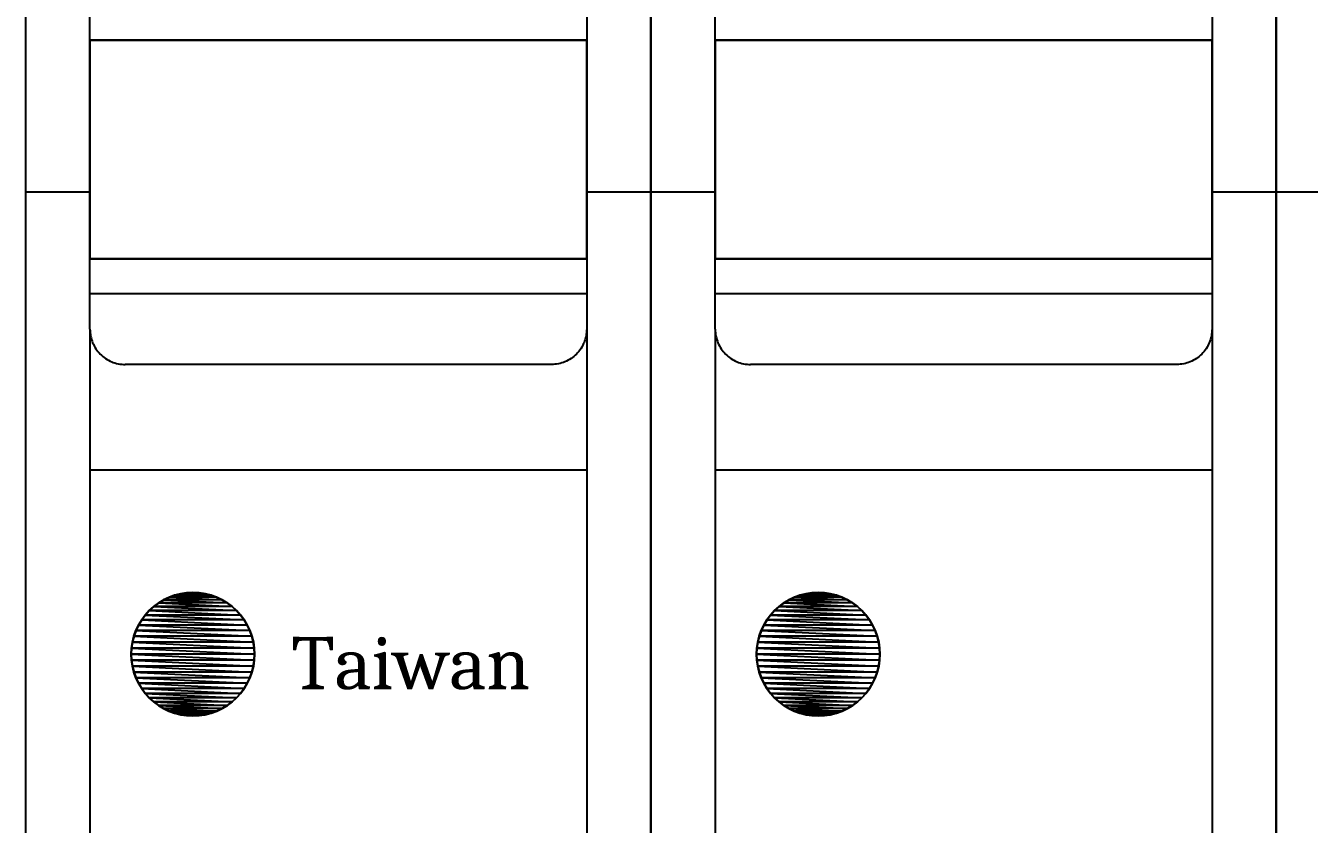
# Model space of a CAD drawing. Header units: millimetres. Extents: x 11116 to 13202, y 85802 to 88728.
# Drawn here: x 12200.18 to 12237.08, y 87197.3 to 87220.24 of the extents above; entities that cross this region are included whole.
import ezdxf

# ---------------------------------------------------------------- set-up
doc = ezdxf.new("R2010")
doc.units = ezdxf.units.MM
doc.linetypes.add('NEW_LINE159', pattern=[0.7, 0.5, -0.2])
doc.styles.add('hwBorder', font='Cambria.ttf')

# ---------------------------------------------------------------- blocks, each defined once
blk = doc.blocks.new('*U2')
for points in [[(340.151, 40.711), (340.151, 120.193), (358.123, 120.193), (358.123, 40.711), (340.151, 40.711)], [(358.123, 40.711), (358.123, 120.193), (376.095, 120.193), (376.095, 40.711), (358.123, 40.711)], [(376.095, 40.711), (376.095, 120.193), (394.067, 120.193), (394.067, 40.711), (376.095, 40.711)], [(341.999, 100.854), (341.999, 102.879)], [(356.276, 102.879), (356.276, 100.854)], [(359.971, 100.854), (359.971, 102.879)], [(374.248, 102.879), (374.248, 100.854)], [(341.999, 100.854), (356.276, 100.854)], [(341.999, 94.576), (341.999, 100.854)], [(356.276, 100.854), (356.276, 94.576)], [(359.971, 94.576), (359.971, 100.854)], [(359.971, 100.854), (374.248, 100.854)], [(374.248, 100.854), (374.248, 94.576)], [(340.151, 96.5), (342.02, 96.5)], [(356.255, 96.5), (358.123, 96.5)], [(358.123, 96.5), (359.992, 96.5)], [(374.227, 96.5), (376.095, 96.5)], [(376.095, 96.5), (377.964, 96.5)], [(341.999, 92.551), (341.999, 94.576)], [(356.276, 94.576), (341.999, 94.576)], [(356.276, 94.576), (356.276, 92.551), (356.276, 92.551), (356.274, 92.501), (356.271, 92.451), (356.264, 92.402), (356.256, 92.353), (356.245, 92.305), (356.232, 92.257), (356.216, 92.21), (356.198, 92.164), (356.178, 92.119), (356.156, 92.075), (356.132, 92.032), (356.105, 91.99), (356.077, 91.949), (356.046, 91.91), (356.013, 91.872), (355.979, 91.835), (355.979, 91.835), (355.942, 91.801), (355.905, 91.768), (355.865, 91.738), (355.825, 91.709), (355.783, 91.682), (355.74, 91.658), (355.695, 91.636), (355.65, 91.616), (355.604, 91.598), (355.557, 91.583), (355.51, 91.569), (355.461, 91.558), (355.412, 91.55), (355.363, 91.544), (355.313, 91.54), (355.263, 91.539), (343.012, 91.539)], [(374.248, 94.576), (359.971, 94.576)], [(359.971, 92.551), (359.971, 94.576)], [(374.248, 94.576), (374.248, 92.551), (374.248, 92.551), (374.246, 92.501), (374.243, 92.451), (374.236, 92.402), (374.228, 92.353), (374.217, 92.305), (374.204, 92.257), (374.188, 92.21), (374.17, 92.164), (374.15, 92.119), (374.128, 92.075), (374.104, 92.032), (374.077, 91.99), (374.049, 91.949), (374.018, 91.91), (373.985, 91.872), (373.951, 91.835), (373.951, 91.835), (373.914, 91.801), (373.877, 91.768), (373.837, 91.738), (373.797, 91.709), (373.755, 91.682), (373.712, 91.658), (373.667, 91.636), (373.622, 91.616), (373.576, 91.598), (373.529, 91.583), (373.482, 91.569), (373.433, 91.558), (373.384, 91.55), (373.335, 91.544), (373.285, 91.54), (373.235, 91.539), (360.984, 91.539)], [(356.276, 93.564), (341.999, 93.564)], [(374.248, 93.564), (359.971, 93.564)], [(341.999, 92.551), (341.999, 92.551), (342, 92.501), (342.004, 92.451), (342.01, 92.402), (342.019, 92.353), (342.03, 92.305), (342.043, 92.257), (342.058, 92.21), (342.076, 92.164), (342.096, 92.119), (342.118, 92.075), (342.143, 92.032), (342.169, 91.99), (342.198, 91.949), (342.228, 91.91), (342.261, 91.872), (342.296, 91.835), (342.296, 91.835), (342.332, 91.801), (342.37, 91.768), (342.409, 91.738), (342.45, 91.709), (342.492, 91.682), (342.535, 91.658), (342.579, 91.636), (342.624, 91.616), (342.67, 91.598), (342.717, 91.583), (342.765, 91.569), (342.813, 91.558), (342.862, 91.55), (342.911, 91.544), (342.961, 91.54), (343.012, 91.539)], [(341.999, 92.551), (341.999, 61.164)], [(356.276, 92.551), (356.276, 61.164)], [(359.971, 92.551), (359.971, 61.164)], [(359.971, 92.551), (359.971, 92.551), (359.972, 92.501), (359.976, 92.451), (359.982, 92.402), (359.991, 92.353), (360.002, 92.305), (360.015, 92.257), (360.03, 92.21), (360.048, 92.164), (360.068, 92.119), (360.09, 92.075), (360.115, 92.032), (360.141, 91.99), (360.17, 91.949), (360.2, 91.91), (360.233, 91.872), (360.268, 91.835), (360.268, 91.835), (360.304, 91.801), (360.342, 91.768), (360.381, 91.738), (360.422, 91.709), (360.464, 91.682), (360.507, 91.658), (360.551, 91.636), (360.596, 91.616), (360.642, 91.598), (360.689, 91.583), (360.737, 91.569), (360.785, 91.558), (360.834, 91.55), (360.883, 91.544), (360.933, 91.54), (360.984, 91.539)], [(374.248, 92.551), (374.248, 61.164)], [(356.276, 88.501), (341.999, 88.501)], [(374.248, 88.501), (359.971, 88.501)]]:
    blk.add_lwpolyline(points)
at = {"color": 144}
for points in [[(341.999, 100.854), (356.276, 100.854)], [(341.999, 100.854), (341.999, 100.854)], [(356.276, 94.576), (341.999, 94.576), (341.999, 100.854)], [(356.276, 94.576), (356.276, 100.854), (341.999, 100.854)], [(341.999, 100.854), (356.276, 100.854)], [(341.999, 100.854), (341.999, 94.576)], [(356.276, 100.854), (356.276, 94.576)], [(359.971, 100.854), (359.971, 94.576)], [(359.971, 100.854), (374.248, 100.854)], [(374.248, 94.576), (374.248, 100.854), (359.971, 100.854)], [(374.248, 94.576), (359.971, 94.576), (359.971, 100.854)], [(359.971, 100.854), (359.971, 100.854)], [(359.971, 100.854), (374.248, 100.854)], [(374.248, 100.854), (374.248, 94.576)], [(341.999, 94.576), (356.276, 94.576)], [(341.999, 94.576), (341.999, 94.576)], [(341.999, 94.576), (356.276, 94.576)], [(359.971, 94.576), (374.248, 94.576)], [(359.971, 94.576), (359.971, 94.576)], [(359.971, 94.576), (374.248, 94.576)]]:
    blk.add_lwpolyline(points, dxfattribs=at)
at = {"color": 240, "linetype": 'NEW_LINE159'}
for points in [[(346.73, 83.213), (346.73, 83.213), (346.721, 83.394), (346.694, 83.57), (346.65, 83.74), (346.591, 83.903), (346.516, 84.058), (346.427, 84.204), (346.325, 84.34), (346.211, 84.466), (346.085, 84.58), (345.949, 84.682), (345.802, 84.771), (345.648, 84.846), (345.485, 84.905), (345.315, 84.949), (345.139, 84.976), (344.958, 84.985), (344.958, 84.985), (344.777, 84.976), (344.601, 84.949), (344.431, 84.905), (344.268, 84.846), (344.113, 84.771), (343.967, 84.682), (343.831, 84.58), (343.705, 84.466), (343.591, 84.34), (343.489, 84.204), (343.4, 84.058), (343.325, 83.903), (343.266, 83.74), (343.222, 83.57), (343.195, 83.394), (343.186, 83.213), (343.186, 83.213), (343.195, 83.032), (343.222, 82.856), (343.266, 82.686), (343.325, 82.523), (343.4, 82.369), (343.489, 82.222), (343.591, 82.086), (343.705, 81.96), (343.831, 81.846), (343.967, 81.744), (344.113, 81.655), (344.268, 81.58), (344.431, 81.521), (344.601, 81.477), (344.777, 81.45), (344.958, 81.441), (344.958, 81.441), (345.139, 81.45), (345.315, 81.477), (345.485, 81.521), (345.648, 81.58), (345.802, 81.655), (345.949, 81.744), (346.085, 81.846), (346.211, 81.96), (346.325, 82.086), (346.427, 82.222), (346.516, 82.369), (346.591, 82.523), (346.65, 82.686), (346.694, 82.856), (346.721, 83.032), (346.73, 83.213)], [(364.702, 83.213), (364.702, 83.213), (364.693, 83.394), (364.666, 83.57), (364.622, 83.74), (364.563, 83.903), (364.488, 84.058), (364.399, 84.204), (364.297, 84.34), (364.183, 84.466), (364.057, 84.58), (363.921, 84.682), (363.774, 84.771), (363.62, 84.846), (363.457, 84.905), (363.287, 84.949), (363.111, 84.976), (362.93, 84.985), (362.93, 84.985), (362.749, 84.976), (362.573, 84.949), (362.403, 84.905), (362.24, 84.846), (362.085, 84.771), (361.939, 84.682), (361.803, 84.58), (361.677, 84.466), (361.563, 84.34), (361.461, 84.204), (361.372, 84.058), (361.297, 83.903), (361.238, 83.74), (361.194, 83.57), (361.167, 83.394), (361.158, 83.213), (361.158, 83.213), (361.167, 83.032), (361.194, 82.856), (361.238, 82.686), (361.297, 82.523), (361.372, 82.369), (361.461, 82.222), (361.563, 82.086), (361.677, 81.96), (361.803, 81.846), (361.939, 81.744), (362.085, 81.655), (362.24, 81.58), (362.403, 81.521), (362.573, 81.477), (362.749, 81.45), (362.93, 81.441), (362.93, 81.441), (363.111, 81.45), (363.287, 81.477), (363.457, 81.521), (363.62, 81.58), (363.774, 81.655), (363.921, 81.744), (364.057, 81.846), (364.183, 81.96), (364.297, 82.086), (364.399, 82.222), (364.488, 82.369), (364.563, 82.523), (364.622, 82.686), (364.666, 82.856), (364.693, 83.032), (364.702, 83.213)]]:
    blk.add_lwpolyline(points, dxfattribs=at)
at = {"color": 240}
for points in [[(345.636, 84.85), (344.28, 84.85), (344.444, 84.908)], [(344.444, 84.908), (344.28, 84.85)], [(345.472, 84.908), (344.444, 84.908), (344.612, 84.951)], [(344.612, 84.951), (344.444, 84.908)], [(344.444, 84.908), (345.636, 84.85)], [(344.444, 84.908), (345.636, 84.85)], [(345.636, 84.85), (345.472, 84.908), (344.444, 84.908)], [(345.304, 84.951), (344.612, 84.951), (344.784, 84.976)], [(344.784, 84.976), (344.612, 84.951)], [(344.612, 84.951), (345.472, 84.908)], [(344.612, 84.951), (345.472, 84.908)], [(345.472, 84.908), (345.304, 84.951), (344.612, 84.951)], [(345.132, 84.976), (344.784, 84.976), (344.958, 84.985)], [(344.958, 84.985), (344.784, 84.976)], [(344.784, 84.976), (345.304, 84.951)], [(344.784, 84.976), (345.304, 84.951)], [(345.304, 84.951), (345.132, 84.976), (344.784, 84.976)], [(344.958, 84.985), (345.132, 84.976)], [(345.132, 84.976), (344.958, 84.985)], [(345.132, 84.976), (345.304, 84.951)], [(345.304, 84.951), (345.472, 84.908)], [(345.472, 84.908), (345.636, 84.85)], [(362.416, 84.908), (362.252, 84.85)], [(363.608, 84.85), (362.252, 84.85), (362.416, 84.908)], [(362.584, 84.951), (362.416, 84.908)], [(363.444, 84.908), (362.416, 84.908), (362.584, 84.951)], [(363.608, 84.85), (363.444, 84.908), (362.416, 84.908)], [(362.416, 84.908), (363.608, 84.85)], [(362.416, 84.908), (363.608, 84.85)], [(362.756, 84.976), (362.584, 84.951)], [(363.276, 84.951), (362.584, 84.951), (362.756, 84.976)], [(363.444, 84.908), (363.276, 84.951), (362.584, 84.951)], [(362.584, 84.951), (363.444, 84.908)], [(362.584, 84.951), (363.444, 84.908)], [(362.93, 84.985), (362.756, 84.976)], [(363.104, 84.976), (362.756, 84.976), (362.93, 84.985)], [(363.276, 84.951), (363.104, 84.976), (362.756, 84.976)], [(362.756, 84.976), (363.276, 84.951)], [(362.756, 84.976), (363.276, 84.951)], [(363.104, 84.976), (362.93, 84.985)], [(362.93, 84.985), (363.104, 84.976)], [(363.104, 84.976), (363.276, 84.951)], [(363.276, 84.951), (363.444, 84.908)], [(363.444, 84.908), (363.608, 84.85)], [(346.211, 84.466), (343.705, 84.466), (343.834, 84.583)], [(343.834, 84.583), (343.705, 84.466)], [(346.082, 84.583), (343.834, 84.583), (343.974, 84.686)], [(343.974, 84.686), (343.834, 84.583)], [(343.834, 84.583), (346.211, 84.466)], [(343.834, 84.583), (346.211, 84.466)], [(346.211, 84.466), (346.082, 84.583), (343.834, 84.583)], [(345.943, 84.686), (343.974, 84.686), (344.123, 84.776)], [(344.123, 84.776), (343.974, 84.686)], [(343.974, 84.686), (346.082, 84.583)], [(343.974, 84.686), (346.082, 84.583)], [(346.082, 84.583), (345.943, 84.686), (343.974, 84.686)], [(345.793, 84.776), (344.123, 84.776), (344.28, 84.85)], [(344.28, 84.85), (344.123, 84.776)], [(344.123, 84.776), (345.943, 84.686)], [(344.123, 84.776), (345.943, 84.686)], [(345.943, 84.686), (345.793, 84.776), (344.123, 84.776)], [(344.28, 84.85), (345.793, 84.776)], [(344.28, 84.85), (345.793, 84.776)], [(345.793, 84.776), (345.636, 84.85), (344.28, 84.85)], [(345.636, 84.85), (345.793, 84.776)], [(345.793, 84.776), (345.943, 84.686)], [(345.943, 84.686), (346.082, 84.583)], [(346.082, 84.583), (346.211, 84.466)], [(361.806, 84.583), (361.677, 84.466)], [(364.183, 84.466), (361.677, 84.466), (361.806, 84.583)], [(361.946, 84.686), (361.806, 84.583)], [(364.054, 84.583), (361.806, 84.583), (361.946, 84.686)], [(364.183, 84.466), (364.054, 84.583), (361.806, 84.583)], [(361.806, 84.583), (364.183, 84.466)], [(361.806, 84.583), (364.183, 84.466)], [(362.095, 84.776), (361.946, 84.686)], [(363.915, 84.686), (361.946, 84.686), (362.095, 84.776)], [(364.054, 84.583), (363.915, 84.686), (361.946, 84.686)], [(361.946, 84.686), (364.054, 84.583)], [(361.946, 84.686), (364.054, 84.583)], [(362.252, 84.85), (362.095, 84.776)], [(363.765, 84.776), (362.095, 84.776), (362.252, 84.85)], [(363.915, 84.686), (363.765, 84.776), (362.095, 84.776)], [(362.095, 84.776), (363.915, 84.686)], [(362.095, 84.776), (363.915, 84.686)], [(363.765, 84.776), (363.608, 84.85), (362.252, 84.85)], [(362.252, 84.85), (363.765, 84.776)], [(362.252, 84.85), (363.765, 84.776)], [(363.608, 84.85), (363.765, 84.776)], [(363.765, 84.776), (363.915, 84.686)], [(363.915, 84.686), (364.054, 84.583)], [(364.054, 84.583), (364.183, 84.466)], [(346.521, 84.048), (343.395, 84.048), (343.485, 84.197)], [(343.485, 84.197), (343.395, 84.048)], [(346.431, 84.197), (343.485, 84.197), (343.588, 84.337)], [(343.588, 84.337), (343.485, 84.197)], [(343.485, 84.197), (346.521, 84.048)], [(343.485, 84.197), (346.521, 84.048)], [(346.521, 84.048), (346.431, 84.197), (343.485, 84.197)], [(346.328, 84.337), (343.588, 84.337), (343.705, 84.466)], [(343.705, 84.466), (343.588, 84.337)], [(343.588, 84.337), (346.431, 84.197)], [(343.588, 84.337), (346.431, 84.197)], [(346.431, 84.197), (346.328, 84.337), (343.588, 84.337)], [(343.705, 84.466), (346.328, 84.337)], [(343.705, 84.466), (346.328, 84.337)], [(346.328, 84.337), (346.211, 84.466), (343.705, 84.466)], [(346.211, 84.466), (346.328, 84.337)], [(346.328, 84.337), (346.431, 84.197)], [(346.431, 84.197), (346.521, 84.048)], [(361.457, 84.197), (361.367, 84.048)], [(364.493, 84.048), (361.367, 84.048), (361.457, 84.197)], [(361.56, 84.337), (361.457, 84.197)], [(364.403, 84.197), (361.457, 84.197), (361.56, 84.337)], [(364.493, 84.048), (364.403, 84.197), (361.457, 84.197)], [(361.457, 84.197), (364.493, 84.048)], [(361.457, 84.197), (364.493, 84.048)], [(361.677, 84.466), (361.56, 84.337)], [(364.3, 84.337), (361.56, 84.337), (361.677, 84.466)], [(364.403, 84.197), (364.3, 84.337), (361.56, 84.337)], [(361.56, 84.337), (364.403, 84.197)], [(361.56, 84.337), (364.403, 84.197)], [(364.3, 84.337), (364.183, 84.466), (361.677, 84.466)], [(361.677, 84.466), (364.3, 84.337)], [(361.677, 84.466), (364.3, 84.337)], [(364.183, 84.466), (364.3, 84.337)], [(364.3, 84.337), (364.403, 84.197)], [(364.403, 84.197), (364.493, 84.048)], [(346.654, 83.727), (343.263, 83.727), (343.321, 83.891)], [(343.321, 83.891), (343.263, 83.727)], [(346.595, 83.891), (343.321, 83.891), (343.395, 84.048)], [(343.395, 84.048), (343.321, 83.891)], [(343.321, 83.891), (346.654, 83.727)], [(343.321, 83.891), (346.654, 83.727)], [(346.654, 83.727), (346.595, 83.891), (343.321, 83.891)], [(343.395, 84.048), (346.595, 83.891)], [(343.395, 84.048), (346.595, 83.891)], [(346.595, 83.891), (346.521, 84.048), (343.395, 84.048)], [(346.521, 84.048), (346.595, 83.891)], [(346.595, 83.891), (346.654, 83.727)], [(361.293, 83.891), (361.235, 83.727)], [(364.626, 83.727), (361.235, 83.727), (361.293, 83.891)], [(361.367, 84.048), (361.293, 83.891)], [(364.567, 83.891), (361.293, 83.891), (361.367, 84.048)], [(364.626, 83.727), (364.567, 83.891), (361.293, 83.891)], [(361.293, 83.891), (364.626, 83.727)], [(361.293, 83.891), (364.626, 83.727)], [(364.567, 83.891), (364.493, 84.048), (361.367, 84.048)], [(361.367, 84.048), (364.567, 83.891)], [(361.367, 84.048), (364.567, 83.891)], [(364.493, 84.048), (364.567, 83.891)], [(364.567, 83.891), (364.626, 83.727)], [(346.73, 83.213), (343.186, 83.213), (343.195, 83.387)], [(343.195, 83.387), (343.186, 83.213)], [(346.721, 83.387), (343.195, 83.387), (343.22, 83.559)], [(343.22, 83.559), (343.195, 83.387)], [(343.195, 83.387), (346.73, 83.213)], [(343.195, 83.387), (346.73, 83.213)], [(346.73, 83.213), (346.721, 83.387), (343.195, 83.387)], [(346.696, 83.559), (343.22, 83.559), (343.263, 83.727)], [(343.263, 83.727), (343.22, 83.559)], [(343.22, 83.559), (346.721, 83.387)], [(343.22, 83.559), (346.721, 83.387)], [(346.721, 83.387), (346.696, 83.559), (343.22, 83.559)], [(343.263, 83.727), (346.696, 83.559)], [(343.263, 83.727), (346.696, 83.559)], [(346.696, 83.559), (346.654, 83.727), (343.263, 83.727)], [(346.654, 83.727), (346.696, 83.559)], [(346.696, 83.559), (346.721, 83.387)], [(346.721, 83.387), (346.73, 83.213)], [(361.167, 83.387), (361.158, 83.213)], [(364.702, 83.213), (361.158, 83.213), (361.167, 83.387)], [(361.192, 83.559), (361.167, 83.387)], [(364.693, 83.387), (361.167, 83.387), (361.192, 83.559)], [(364.702, 83.213), (364.693, 83.387), (361.167, 83.387)], [(361.167, 83.387), (364.702, 83.213)], [(361.167, 83.387), (364.702, 83.213)], [(361.235, 83.727), (361.192, 83.559)], [(364.668, 83.559), (361.192, 83.559), (361.235, 83.727)], [(364.693, 83.387), (364.668, 83.559), (361.192, 83.559)], [(361.192, 83.559), (364.693, 83.387)], [(361.192, 83.559), (364.693, 83.387)], [(364.668, 83.559), (364.626, 83.727), (361.235, 83.727)], [(361.235, 83.727), (364.668, 83.559)], [(361.235, 83.727), (364.668, 83.559)], [(364.626, 83.727), (364.668, 83.559)], [(364.668, 83.559), (364.693, 83.387)], [(364.693, 83.387), (364.702, 83.213)], [(343.186, 83.213), (346.721, 83.039)], [(346.721, 83.039), (343.195, 83.039), (343.186, 83.213)], [(343.186, 83.213), (346.721, 83.039)], [(346.721, 83.039), (346.73, 83.213), (343.186, 83.213)], [(343.186, 83.213), (343.195, 83.039)], [(343.195, 83.039), (346.696, 82.867)], [(346.696, 82.867), (343.22, 82.867), (343.195, 83.039)], [(343.195, 83.039), (346.696, 82.867)], [(346.696, 82.867), (346.721, 83.039), (343.195, 83.039)], [(343.195, 83.039), (343.22, 82.867)], [(346.721, 83.039), (346.696, 82.867)], [(346.73, 83.213), (346.721, 83.039)], [(361.158, 83.213), (361.167, 83.039)], [(364.693, 83.039), (364.702, 83.213), (361.158, 83.213)], [(361.158, 83.213), (364.693, 83.039)], [(364.693, 83.039), (361.167, 83.039), (361.158, 83.213)], [(361.158, 83.213), (364.693, 83.039)], [(361.167, 83.039), (361.192, 82.867)], [(364.668, 82.867), (364.693, 83.039), (361.167, 83.039)], [(361.167, 83.039), (364.668, 82.867)], [(364.668, 82.867), (361.192, 82.867), (361.167, 83.039)], [(361.167, 83.039), (364.668, 82.867)], [(364.693, 83.039), (364.668, 82.867)], [(364.702, 83.213), (364.693, 83.039)], [(343.22, 82.867), (346.654, 82.699)], [(346.654, 82.699), (343.263, 82.699), (343.22, 82.867)], [(343.22, 82.867), (346.654, 82.699)], [(346.654, 82.699), (346.696, 82.867), (343.22, 82.867)], [(343.22, 82.867), (343.263, 82.699)], [(343.263, 82.699), (346.595, 82.535)], [(346.595, 82.535), (343.321, 82.535), (343.263, 82.699)], [(343.263, 82.699), (346.595, 82.535)], [(346.595, 82.535), (346.654, 82.699), (343.263, 82.699)], [(343.263, 82.699), (343.321, 82.535)], [(346.654, 82.699), (346.595, 82.535)], [(346.696, 82.867), (346.654, 82.699)], [(361.192, 82.867), (361.235, 82.699)], [(364.626, 82.699), (364.668, 82.867), (361.192, 82.867)], [(361.192, 82.867), (364.626, 82.699)], [(364.626, 82.699), (361.235, 82.699), (361.192, 82.867)], [(361.192, 82.867), (364.626, 82.699)], [(361.235, 82.699), (361.293, 82.535)], [(364.567, 82.535), (364.626, 82.699), (361.235, 82.699)], [(361.235, 82.699), (364.567, 82.535)], [(364.567, 82.535), (361.293, 82.535), (361.235, 82.699)], [(361.235, 82.699), (364.567, 82.535)], [(364.626, 82.699), (364.567, 82.535)], [(364.668, 82.867), (364.626, 82.699)], [(343.321, 82.535), (346.521, 82.378)], [(346.521, 82.378), (343.395, 82.378), (343.321, 82.535)], [(343.321, 82.535), (346.521, 82.378)], [(346.521, 82.378), (346.595, 82.535), (343.321, 82.535)], [(343.321, 82.535), (343.395, 82.378)], [(343.395, 82.378), (346.431, 82.229)], [(346.431, 82.229), (343.485, 82.229), (343.395, 82.378)], [(343.395, 82.378), (346.431, 82.229)], [(346.431, 82.229), (346.521, 82.378), (343.395, 82.378)], [(343.395, 82.378), (343.485, 82.229)], [(346.521, 82.378), (346.431, 82.229)], [(346.595, 82.535), (346.521, 82.378)], [(361.293, 82.535), (361.367, 82.378)], [(364.493, 82.378), (364.567, 82.535), (361.293, 82.535)], [(361.293, 82.535), (364.493, 82.378)], [(364.493, 82.378), (361.367, 82.378), (361.293, 82.535)], [(361.293, 82.535), (364.493, 82.378)], [(361.367, 82.378), (361.457, 82.229)], [(364.403, 82.229), (364.493, 82.378), (361.367, 82.378)], [(361.367, 82.378), (364.403, 82.229)], [(364.403, 82.229), (361.457, 82.229), (361.367, 82.378)], [(361.367, 82.378), (364.403, 82.229)], [(364.493, 82.378), (364.403, 82.229)], [(364.567, 82.535), (364.493, 82.378)], [(343.485, 82.229), (346.328, 82.089)], [(346.328, 82.089), (343.588, 82.089), (343.485, 82.229)], [(343.485, 82.229), (346.328, 82.089)], [(346.328, 82.089), (346.431, 82.229), (343.485, 82.229)], [(343.485, 82.229), (343.588, 82.089)], [(343.588, 82.089), (346.211, 81.96)], [(346.211, 81.96), (343.705, 81.96), (343.588, 82.089)], [(343.588, 82.089), (346.211, 81.96)], [(346.211, 81.96), (346.328, 82.089), (343.588, 82.089)], [(343.588, 82.089), (343.705, 81.96)], [(343.705, 81.96), (346.082, 81.843)], [(346.082, 81.843), (343.834, 81.843), (343.705, 81.96)], [(343.705, 81.96), (346.082, 81.843)], [(346.082, 81.843), (346.211, 81.96), (343.705, 81.96)], [(343.705, 81.96), (343.834, 81.843)], [(346.211, 81.96), (346.082, 81.843)], [(346.328, 82.089), (346.211, 81.96)], [(346.431, 82.229), (346.328, 82.089)], [(361.457, 82.229), (361.56, 82.089)], [(364.3, 82.089), (364.403, 82.229), (361.457, 82.229)], [(361.457, 82.229), (364.3, 82.089)], [(364.3, 82.089), (361.56, 82.089), (361.457, 82.229)], [(361.457, 82.229), (364.3, 82.089)], [(361.56, 82.089), (361.677, 81.96)], [(364.183, 81.96), (364.3, 82.089), (361.56, 82.089)], [(361.56, 82.089), (364.183, 81.96)], [(364.183, 81.96), (361.677, 81.96), (361.56, 82.089)], [(361.56, 82.089), (364.183, 81.96)], [(361.677, 81.96), (361.806, 81.843)], [(364.054, 81.843), (364.183, 81.96), (361.677, 81.96)], [(361.677, 81.96), (364.054, 81.843)], [(364.054, 81.843), (361.806, 81.843), (361.677, 81.96)], [(361.677, 81.96), (364.054, 81.843)], [(364.183, 81.96), (364.054, 81.843)], [(364.3, 82.089), (364.183, 81.96)], [(364.403, 82.229), (364.3, 82.089)], [(343.834, 81.843), (345.943, 81.74)], [(345.943, 81.74), (343.974, 81.74), (343.834, 81.843)], [(343.834, 81.843), (345.943, 81.74)], [(345.943, 81.74), (346.082, 81.843), (343.834, 81.843)], [(343.834, 81.843), (343.974, 81.74)], [(343.974, 81.74), (345.793, 81.65)], [(345.793, 81.65), (344.123, 81.65), (343.974, 81.74)], [(343.974, 81.74), (345.793, 81.65)], [(345.793, 81.65), (345.943, 81.74), (343.974, 81.74)], [(343.974, 81.74), (344.123, 81.65)], [(344.123, 81.65), (345.636, 81.576)], [(345.636, 81.576), (344.28, 81.576), (344.123, 81.65)], [(344.123, 81.65), (345.636, 81.576)], [(345.636, 81.576), (345.793, 81.65), (344.123, 81.65)], [(344.123, 81.65), (344.28, 81.576)], [(344.28, 81.576), (345.472, 81.517)], [(345.472, 81.517), (344.444, 81.517), (344.28, 81.576)], [(344.28, 81.576), (345.472, 81.517)], [(345.472, 81.517), (345.636, 81.576), (344.28, 81.576)], [(344.28, 81.576), (344.444, 81.517)], [(345.636, 81.576), (345.472, 81.517)], [(345.793, 81.65), (345.636, 81.576)], [(345.943, 81.74), (345.793, 81.65)], [(346.082, 81.843), (345.943, 81.74)], [(361.806, 81.843), (361.946, 81.74)], [(363.915, 81.74), (364.054, 81.843), (361.806, 81.843)], [(361.806, 81.843), (363.915, 81.74)], [(363.915, 81.74), (361.946, 81.74), (361.806, 81.843)], [(361.806, 81.843), (363.915, 81.74)], [(361.946, 81.74), (362.095, 81.65)], [(363.765, 81.65), (363.915, 81.74), (361.946, 81.74)], [(361.946, 81.74), (363.765, 81.65)], [(363.765, 81.65), (362.095, 81.65), (361.946, 81.74)], [(361.946, 81.74), (363.765, 81.65)], [(362.095, 81.65), (362.252, 81.576)], [(363.608, 81.576), (363.765, 81.65), (362.095, 81.65)], [(362.095, 81.65), (363.608, 81.576)], [(363.608, 81.576), (362.252, 81.576), (362.095, 81.65)], [(362.095, 81.65), (363.608, 81.576)], [(362.252, 81.576), (362.416, 81.517)], [(363.444, 81.517), (363.608, 81.576), (362.252, 81.576)], [(362.252, 81.576), (363.444, 81.517)], [(363.444, 81.517), (362.416, 81.517), (362.252, 81.576)], [(362.252, 81.576), (363.444, 81.517)], [(363.608, 81.576), (363.444, 81.517)], [(363.765, 81.65), (363.608, 81.576)], [(363.915, 81.74), (363.765, 81.65)], [(364.054, 81.843), (363.915, 81.74)], [(344.444, 81.517), (345.304, 81.475)], [(345.304, 81.475), (344.612, 81.475), (344.444, 81.517)], [(344.444, 81.517), (345.304, 81.475)], [(345.304, 81.475), (345.472, 81.517), (344.444, 81.517)], [(344.444, 81.517), (344.612, 81.475)], [(344.612, 81.475), (345.132, 81.45)], [(345.132, 81.45), (344.784, 81.45), (344.612, 81.475)], [(344.612, 81.475), (345.132, 81.45)], [(345.132, 81.45), (345.304, 81.475), (344.612, 81.475)], [(344.612, 81.475), (344.784, 81.45)], [(344.784, 81.45), (344.958, 81.441)], [(344.958, 81.441), (345.132, 81.45), (344.784, 81.45)], [(344.958, 81.441), (344.784, 81.45)], [(345.132, 81.45), (344.958, 81.441)], [(345.304, 81.475), (345.132, 81.45)], [(345.472, 81.517), (345.304, 81.475)], [(362.416, 81.517), (362.584, 81.475)], [(363.276, 81.475), (363.444, 81.517), (362.416, 81.517)], [(362.416, 81.517), (363.276, 81.475)], [(363.276, 81.475), (362.584, 81.475), (362.416, 81.517)], [(362.416, 81.517), (363.276, 81.475)], [(362.584, 81.475), (362.756, 81.45)], [(363.104, 81.45), (363.276, 81.475), (362.584, 81.475)], [(362.584, 81.475), (363.104, 81.45)], [(363.104, 81.45), (362.756, 81.45), (362.584, 81.475)], [(362.584, 81.475), (363.104, 81.45)], [(362.93, 81.441), (362.756, 81.45)], [(362.93, 81.441), (363.104, 81.45), (362.756, 81.45)], [(362.756, 81.45), (362.93, 81.441)], [(363.104, 81.45), (362.93, 81.441)], [(363.276, 81.475), (363.104, 81.45)], [(363.444, 81.517), (363.276, 81.475)]]:
    blk.add_lwpolyline(points, dxfattribs=at)
at = {"color": 251, "ltscale": 5, "style": 'hwBorder', "flags": 8}
blk.add_attdef('NSX', (347.783, 82.208), '', height=1.5, dxfattribs=at)
at = {"ltscale": 5, "style": 'hwBorder', "flags": 8}
blk.add_attdef('RAITING', (342.771, 64.014), '', height=1.5, dxfattribs=at)

msp = doc.modelspace()

# ---------------------------------------------------------------- block references
ref = msp.add_blockref('*U2', (11860.032, 87118.97))
ref.add_attrib('NSX', 'Taiwan', (12207.815, 87201.178), dxfattribs={"color": 251, "ltscale": 5, "height": 1.5, "style": 'hwBorder'})

doc.saveas('drawing.dxf')
